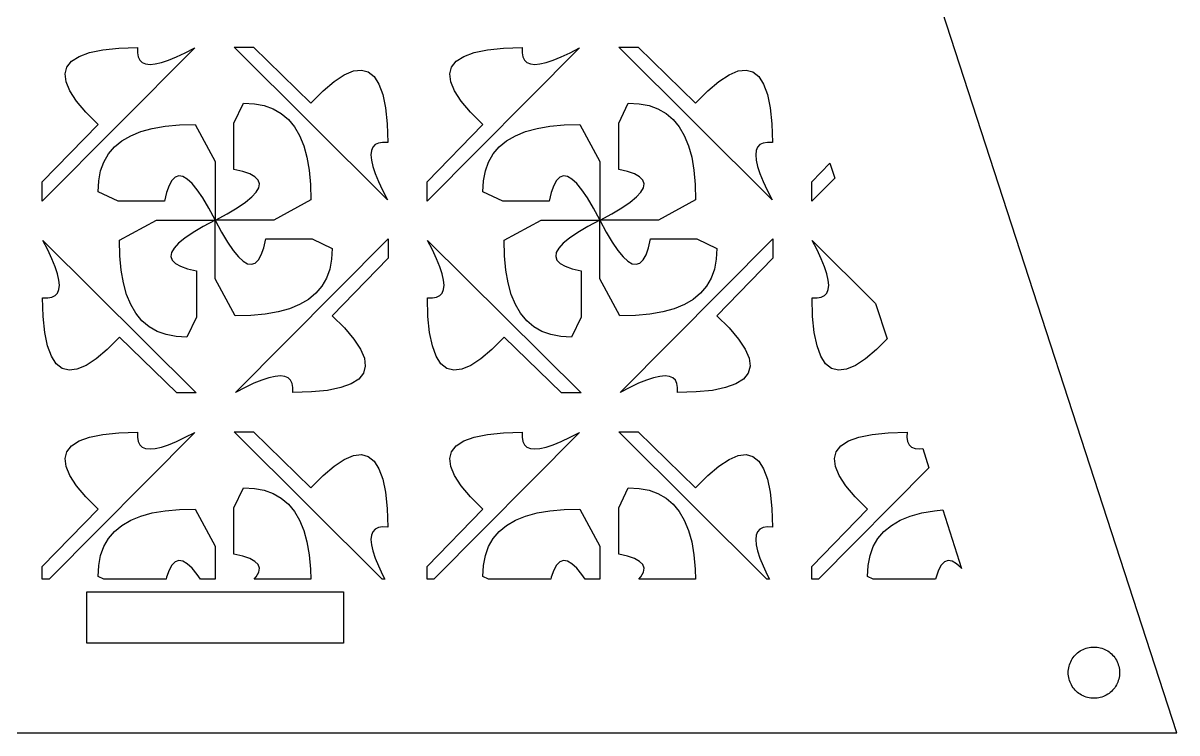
# Model space of a CAD drawing. Header units: metres. Extents: x -75 to 75, y 0 to 231.
# Drawn here: x -15 to 75, y 0 to 55.4 of the extents above; entities that cross this region are included whole.
import ezdxf

# ---------------------------------------------------------------- set-up
doc = ezdxf.new("R2010")
doc.units = ezdxf.units.M

msp = doc.modelspace()

# ---------------------------------------------------------------- linework, layer by layer
for p, q in [((75, 0), (0, 230.826)), ((-1.58386, 53.4459), (-13.4807, 41.4717)), ((-9.80026, 53.0655), (-8.77029, 53.2774)), ((-8.77029, 53.2774), (-7.51831, 53.407)), ((-7.51831, 53.407), (-6.04935, 53.455)), ((-6.04935, 53.455), (-6.06583, 53.0595)), ((-2.3291, 53.0568), (-1.58386, 53.4459)), ((1.47171, 53.4807), (2.98096, 53.4807)), ((13.4459, 41.5839), (1.47171, 53.4807)), ((2.98096, 53.4807), (7.46063, 49.1182)), ((28.4161, 53.4459), (16.5193, 41.4717)), ((20.1997, 53.0655), (21.2297, 53.2774)), ((21.2297, 53.2774), (22.4817, 53.407)), ((22.4817, 53.407), (23.9507, 53.455)), ((23.9507, 53.455), (23.9342, 53.0595)), ((27.6709, 53.0568), (28.4161, 53.4459)), ((31.4717, 53.4807), (32.981, 53.4807)), ((43.4459, 41.5839), (31.4717, 53.4807)), ((32.981, 53.4807), (37.4606, 49.1182)), ((-11.5636, 51.9376), (-11.1974, 52.3953)), ((-11.1974, 52.3953), (-10.6091, 52.7721)), ((-10.6091, 52.7721), (-9.80026, 53.0655)), ((-6.06583, 53.0595), (-6.01089, 52.7322)), ((-6.01089, 52.7322), (-5.88501, 52.4777)), ((-5.88501, 52.4777), (-5.68863, 52.2955)), ((-5.68863, 52.2955), (-5.42084, 52.187)), ((-4.67285, 52.1866), (-4.19357, 52.2955)), ((-4.19357, 52.2955), (-3.64288, 52.4768)), ((-3.64288, 52.4768), (-3.0217, 52.7304)), ((-3.0217, 52.7304), (-2.3291, 53.0568)), ((18.4364, 51.9376), (18.8026, 52.3953)), ((18.8026, 52.3953), (19.3909, 52.7721)), ((19.3909, 52.7721), (20.1997, 53.0655)), ((23.9342, 53.0595), (23.9891, 52.7322)), ((23.9891, 52.7322), (24.115, 52.4777)), ((24.115, 52.4777), (24.3114, 52.2955)), ((24.3114, 52.2955), (24.5792, 52.187)), ((25.3271, 52.1866), (25.8064, 52.2955)), ((25.8064, 52.2955), (26.3571, 52.4768)), ((26.3571, 52.4768), (26.9783, 52.7304)), ((26.9783, 52.7304), (27.6709, 53.0568)), ((-11.7087, 51.3988), (-11.5636, 51.9376)), ((-11.6331, 50.7758), (-11.7087, 51.3988)), ((-5.42084, 52.187), (-5.08209, 52.15)), ((-5.08209, 52.15), (-4.67285, 52.1866)), ((9.28482, 50.8192), (10.0713, 51.337)), ((10.0713, 51.337), (10.7758, 51.6331)), ((10.7758, 51.6331), (11.3988, 51.7087)), ((11.3988, 51.7087), (11.938, 51.5631)), ((11.938, 51.5631), (12.3953, 51.1974)), ((18.2913, 51.3988), (18.4364, 51.9376)), ((18.3669, 50.7758), (18.2913, 51.3988)), ((24.5792, 52.187), (24.9179, 52.15)), ((24.9179, 52.15), (25.3271, 52.1866)), ((39.2848, 50.8192), (40.0713, 51.337)), ((40.0713, 51.337), (40.7758, 51.6331)), ((40.7758, 51.6331), (41.3988, 51.7087)), ((41.3988, 51.7087), (41.938, 51.5631)), ((41.938, 51.5631), (42.3953, 51.1974)), ((-11.337, 50.0713), (-11.6331, 50.7758)), ((8.41507, 50.0804), (9.28482, 50.8192)), ((12.3953, 51.1974), (12.7721, 50.6091)), ((12.7721, 50.6091), (13.0655, 49.8003)), ((18.663, 50.0713), (18.3669, 50.7758)), ((38.4151, 50.0804), (39.2848, 50.8192)), ((42.3953, 51.1974), (42.7721, 50.6091)), ((42.7721, 50.6091), (43.0655, 49.8003)), ((-10.8192, 49.2848), (-11.337, 50.0713)), ((7.46063, 49.1182), (8.41507, 50.0804)), ((13.0655, 49.8003), (13.2774, 48.7703)), ((19.1808, 49.2848), (18.663, 50.0713)), ((37.4606, 49.1182), (38.4151, 50.0804)), ((43.0655, 49.8003), (43.2774, 48.7703)), ((-10.0804, 48.4151), (-10.8192, 49.2848)), ((1.46713, 47.5645), (2.20551, 49.1191)), ((2.20551, 49.1191), (3.05511, 49.0784)), ((3.05511, 49.0784), (3.83148, 48.931)), ((3.83148, 48.931), (4.5314, 48.6765)), ((4.5314, 48.6765), (5.15762, 48.3148)), ((13.2774, 48.7703), (13.407, 47.5183)), ((19.9196, 48.4151), (19.1808, 49.2848)), ((31.4671, 47.5645), (32.2055, 49.1191)), ((32.2055, 49.1191), (33.0551, 49.0784)), ((33.0551, 49.0784), (33.8315, 48.931)), ((33.8315, 48.931), (34.5314, 48.6765)), ((34.5314, 48.6765), (35.1576, 48.3148)), ((43.2774, 48.7703), (43.407, 47.5183)), ((-9.11819, 47.4606), (-10.0804, 48.4151)), ((5.15762, 48.3148), (5.70786, 47.8465)), ((5.70786, 47.8465), (6.18301, 47.2707)), ((20.8818, 47.4606), (19.9196, 48.4151)), ((35.1576, 48.3148), (35.7079, 47.8465)), ((35.7079, 47.8465), (36.183, 47.2707)), ((-13.4807, 42.981), (-9.11819, 47.4606)), ((-6.58813, 46.5831), (-5.79803, 46.9086)), ((-5.79803, 46.9086), (-4.90128, 47.1585)), ((-4.90128, 47.1585), (-3.8974, 47.3334)), ((-3.8974, 47.3334), (-2.78549, 47.4332)), ((-2.78549, 47.4332), (-1.56921, 47.4574)), ((-1.56921, 47.4574), (-0.0032, 44.579)), ((1.46713, 43.9455), (1.46713, 47.5645)), ((6.18301, 47.2707), (6.5831, 46.5881)), ((13.407, 47.5183), (13.455, 46.0493)), ((16.5193, 42.981), (20.8818, 47.4606)), ((23.4119, 46.5831), (24.202, 46.9086)), ((24.202, 46.9086), (25.0987, 47.1585)), ((25.0987, 47.1585), (26.1026, 47.3334)), ((26.1026, 47.3334), (27.2145, 47.4332)), ((27.2145, 47.4332), (28.4308, 47.4574)), ((28.4308, 47.4574), (29.9968, 44.579)), ((31.4671, 43.9455), (31.4671, 47.5645)), ((36.183, 47.2707), (36.5831, 46.5881)), ((43.407, 47.5183), (43.455, 46.0493)), ((-7.84698, 45.7074), (-7.27112, 46.1826)), ((-7.27112, 46.1826), (-6.58813, 46.5831)), ((6.5831, 46.5881), (6.90857, 45.798)), ((12.7322, 46.0109), (12.4777, 45.885)), ((13.0595, 46.0658), (12.7322, 46.0109)), ((13.455, 46.0493), (13.0595, 46.0658)), ((22.153, 45.7074), (22.7289, 46.1826)), ((22.7289, 46.1826), (23.4119, 46.5831)), ((36.5831, 46.5881), (36.9086, 45.798)), ((42.7322, 46.0109), (42.4777, 45.885)), ((43.0595, 46.0658), (42.7322, 46.0109)), ((43.455, 46.0493), (43.0595, 46.0658)), ((-8.67645, 44.5314), (-8.31528, 45.1572)), ((-8.31528, 45.1572), (-7.84698, 45.7074)), ((6.90857, 45.798), (7.15851, 44.9013)), ((12.187, 45.4208), (12.15, 45.0821)), ((12.15, 45.0821), (12.1866, 44.6729)), ((12.2955, 45.6886), (12.187, 45.4208)), ((12.4777, 45.885), (12.2955, 45.6886)), ((21.3235, 44.5314), (21.6847, 45.1572)), ((21.6847, 45.1572), (22.153, 45.7074)), ((36.9086, 45.798), (37.1585, 44.9013)), ((42.187, 45.4208), (42.15, 45.0821)), ((42.15, 45.0821), (42.1866, 44.6729)), ((42.2955, 45.6886), (42.187, 45.4208)), ((42.4777, 45.885), (42.2955, 45.6886)), ((-8.93097, 43.8315), (-8.67645, 44.5314)), ((-0.0032, 44.579), (-0.0032, 40.0124)), ((7.15851, 44.9013), (7.33337, 43.8974)), ((12.1866, 44.6729), (12.2955, 44.1936)), ((12.2955, 44.1936), (12.4768, 43.6429)), ((21.069, 43.8315), (21.3235, 44.5314)), ((29.9968, 44.579), (29.9968, 40.0124)), ((37.1585, 44.9013), (37.3334, 43.8974)), ((42.1866, 44.6729), (42.2955, 44.1936)), ((42.2955, 44.1936), (42.4768, 43.6429)), ((46.5193, 42.981), (47.9423, 44.4422)), ((47.9423, 44.4422), (48.3189, 43.283)), ((-9.07837, 43.0551), (-8.93097, 43.8315)), ((-3.12607, 43.3458), (-3.37784, 43.0972)), ((-2.84225, 43.4465), (-3.12607, 43.3458)), ((-2.52777, 43.3984), (-2.84225, 43.4465)), ((-2.18262, 43.2016), (-2.52777, 43.3984)), ((-1.80725, 42.8574), (-2.18262, 43.2016)), ((2.15652, 43.7875), (1.46713, 43.9455)), ((2.70081, 43.5985), (2.15652, 43.7875)), ((3.09723, 43.3778), (2.70081, 43.5985)), ((3.34579, 43.1261), (3.09723, 43.3778)), ((7.33337, 43.8974), (7.43317, 42.7855)), ((12.4768, 43.6429), (12.7304, 43.0217)), ((20.9216, 43.0551), (21.069, 43.8315)), ((26.8739, 43.3458), (26.6222, 43.0972)), ((27.1577, 43.4465), (26.8739, 43.3458)), ((27.4722, 43.3984), (27.1577, 43.4465)), ((27.8174, 43.2016), (27.4722, 43.3984)), ((28.1927, 42.8574), (27.8174, 43.2016)), ((32.1565, 43.7875), (31.4671, 43.9455)), ((32.7008, 43.5985), (32.1565, 43.7875)), ((33.0972, 43.3778), (32.7008, 43.5985)), ((33.3458, 43.1261), (33.0972, 43.3778)), ((37.3334, 43.8974), (37.4332, 42.7855)), ((42.4768, 43.6429), (42.7304, 43.0217)), ((48.3189, 43.283), (46.5193, 41.4717)), ((-13.4807, 41.4717), (-13.4807, 42.981)), ((-9.11911, 42.2055), (-9.07837, 43.0551)), ((-3.59848, 42.7008), (-3.78754, 42.1565)), ((-3.37784, 43.0972), (-3.59848, 42.7008)), ((-1.40121, 42.3648), (-1.80725, 42.8574)), ((-0.96405, 41.7249), (-1.40121, 42.3648)), ((3.2016, 42.1826), (3.39844, 42.5278)), ((3.4465, 42.8423), (3.34579, 43.1261)), ((3.39844, 42.5278), (3.4465, 42.8423)), ((7.43317, 42.7855), (7.45743, 41.5692)), ((12.7304, 43.0217), (13.0568, 42.3291)), ((13.0568, 42.3291), (13.4459, 41.5839)), ((16.5193, 41.4717), (16.5193, 42.981)), ((20.8809, 42.2055), (20.9216, 43.0551)), ((26.4015, 42.7008), (26.2125, 42.1565)), ((26.6222, 43.0972), (26.4015, 42.7008)), ((28.5988, 42.3648), (28.1927, 42.8574)), ((29.0359, 41.7249), (28.5988, 42.3648)), ((33.2016, 42.1826), (33.3984, 42.5278)), ((33.4465, 42.8423), (33.3458, 43.1261)), ((33.3984, 42.5278), (33.4465, 42.8423)), ((37.4332, 42.7855), (37.4574, 41.5692)), ((42.7304, 43.0217), (43.0568, 42.3291)), ((43.0568, 42.3291), (43.4459, 41.5839)), ((46.5193, 41.4717), (46.5193, 42.981)), ((-7.56409, 41.4671), (-9.11911, 42.2055)), ((-3.94547, 41.4671), (-7.56409, 41.4671)), ((-3.78754, 42.1565), (-3.94547, 41.4671)), ((-0.49576, 40.937), (-0.96405, 41.7249)), ((1.72485, 40.9641), (2.36481, 41.4012)), ((2.36481, 41.4012), (2.85736, 41.8073)), ((2.85736, 41.8073), (3.2016, 42.1826)), ((7.45743, 41.5692), (4.57901, 40.0032)), ((22.4359, 41.4671), (20.8809, 42.2055)), ((26.0545, 41.4671), (22.4359, 41.4671)), ((26.2125, 42.1565), (26.0545, 41.4671)), ((29.5042, 40.937), (29.0359, 41.7249)), ((31.7249, 40.9641), (32.3648, 41.4012)), ((32.3648, 41.4012), (32.8574, 41.8073)), ((32.8574, 41.8073), (33.2016, 42.1826)), ((37.4574, 41.5692), (34.579, 40.0032)), ((-0.0032, 40.0124), (-0.49576, 40.937)), ((0.01236, 40.0032), (0.93704, 40.4958)), ((0.93704, 40.4958), (1.72485, 40.9641)), ((29.9968, 40.0124), (29.5042, 40.937)), ((30.0124, 40.0032), (30.937, 40.4958)), ((30.937, 40.4958), (31.7249, 40.9641)), ((-7.45743, 38.4308), (-4.57901, 39.9968)), ((-4.57901, 39.9968), (-0.01236, 39.9968)), ((-0.01236, 39.9968), (-0.93704, 39.5042)), ((0.0032, 35.421), (0.0032, 39.9876)), ((0.0032, 39.9876), (0.49576, 39.063)), ((4.57901, 40.0032), (0.01236, 40.0032)), ((22.5426, 38.4308), (25.421, 39.9968)), ((25.421, 39.9968), (29.9876, 39.9968)), ((29.9876, 39.9968), (29.063, 39.5042)), ((30.0032, 35.421), (30.0032, 39.9876)), ((30.0032, 39.9876), (30.4958, 39.063)), ((34.579, 40.0032), (30.0124, 40.0032)), ((-1.72485, 39.0359), (-2.36481, 38.5988)), ((-0.93704, 39.5042), (-1.72485, 39.0359)), ((0.49576, 39.063), (0.96405, 38.2751)), ((28.2751, 39.0359), (27.6352, 38.5988)), ((29.063, 39.5042), (28.2751, 39.0359)), ((30.4958, 39.063), (30.9641, 38.2751)), ((-13.0568, 37.6709), (-13.4459, 38.4161)), ((-13.4459, 38.4161), (-1.47171, 26.5193)), ((-7.43317, 37.2145), (-7.45743, 38.4308)), ((-3.2016, 37.8174), (-3.39844, 37.4722)), ((-2.85736, 38.1927), (-3.2016, 37.8174)), ((-2.36481, 38.5988), (-2.85736, 38.1927)), ((0.96405, 38.2751), (1.40121, 37.6352)), ((1.58386, 26.5541), (13.4807, 38.5283)), ((3.59848, 37.2992), (3.78754, 37.8435)), ((3.78754, 37.8435), (3.94547, 38.5329)), ((3.94547, 38.5329), (7.56409, 38.5329)), ((7.56409, 38.5329), (9.11911, 37.7945)), ((9.11911, 37.7945), (9.07837, 36.9449)), ((13.4807, 38.5283), (13.4807, 37.019)), ((16.9432, 37.6709), (16.5541, 38.4161)), ((16.5541, 38.4161), (28.5283, 26.5193)), ((22.5668, 37.2145), (22.5426, 38.4308)), ((26.7984, 37.8174), (26.6016, 37.4722)), ((27.1426, 38.1927), (26.7984, 37.8174)), ((27.6352, 38.5988), (27.1426, 38.1927)), ((30.9641, 38.2751), (31.4012, 37.6352)), ((31.5839, 26.5541), (43.4807, 38.5283)), ((33.5985, 37.2992), (33.7875, 37.8435)), ((33.7875, 37.8435), (33.9455, 38.5329)), ((33.9455, 38.5329), (37.5641, 38.5329)), ((37.5641, 38.5329), (39.1191, 37.7945)), ((39.1191, 37.7945), (39.0784, 36.9449)), ((43.4807, 38.5283), (43.4807, 37.019)), ((46.9432, 37.6709), (46.5541, 38.4161)), ((46.5541, 38.4161), (51.4955, 33.5067)), ((-12.7304, 36.9783), (-13.0568, 37.6709)), ((-12.4768, 36.3571), (-12.7304, 36.9783)), ((-7.33337, 36.1026), (-7.43317, 37.2145)), ((-3.39844, 37.4722), (-3.4465, 37.1577)), ((-3.4465, 37.1577), (-3.34579, 36.8739)), ((1.40121, 37.6352), (1.80725, 37.1426)), ((1.80725, 37.1426), (2.18262, 36.7984)), ((3.12607, 36.6542), (3.37784, 36.9028)), ((3.37784, 36.9028), (3.59848, 37.2992)), ((9.07837, 36.9449), (8.93097, 36.1685)), ((13.4807, 37.019), (9.11819, 32.5394)), ((17.2696, 36.9783), (16.9432, 37.6709)), ((17.5232, 36.3571), (17.2696, 36.9783)), ((22.6666, 36.1026), (22.5668, 37.2145)), ((26.6016, 37.4722), (26.5535, 37.1577)), ((26.5535, 37.1577), (26.6542, 36.8739)), ((31.4012, 37.6352), (31.8073, 37.1426)), ((31.8073, 37.1426), (32.1826, 36.7984)), ((33.1261, 36.6542), (33.3778, 36.9028)), ((33.3778, 36.9028), (33.5985, 37.2992)), ((39.0784, 36.9449), (38.931, 36.1685)), ((43.4807, 37.019), (39.1182, 32.5394)), ((47.2696, 36.9783), (46.9432, 37.6709)), ((47.5232, 36.3571), (47.2696, 36.9783)), ((-12.2955, 35.8064), (-12.4768, 36.3571)), ((-7.15851, 35.0987), (-7.33337, 36.1026)), ((-3.34579, 36.8739), (-3.09723, 36.6222)), ((-3.09723, 36.6222), (-2.70081, 36.4015)), ((-2.70081, 36.4015), (-2.15652, 36.2125)), ((-2.15652, 36.2125), (-1.46713, 36.0545)), ((-1.46713, 36.0545), (-1.46713, 32.4355)), ((2.18262, 36.7984), (2.52777, 36.6016)), ((2.52777, 36.6016), (2.84225, 36.5535)), ((2.84225, 36.5535), (3.12607, 36.6542)), ((8.93097, 36.1685), (8.67645, 35.4686)), ((17.7045, 35.8064), (17.5232, 36.3571)), ((22.8415, 35.0987), (22.6666, 36.1026)), ((26.6542, 36.8739), (26.9028, 36.6222)), ((26.9028, 36.6222), (27.2992, 36.4015)), ((27.2992, 36.4015), (27.8435, 36.2125)), ((27.8435, 36.2125), (28.5329, 36.0545)), ((28.5329, 36.0545), (28.5329, 32.4355)), ((32.1826, 36.7984), (32.5278, 36.6016)), ((32.5278, 36.6016), (32.8423, 36.5535)), ((32.8423, 36.5535), (33.1261, 36.6542)), ((38.931, 36.1685), (38.6765, 35.4686)), ((47.7045, 35.8064), (47.5232, 36.3571)), ((-12.1866, 35.3271), (-12.2955, 35.8064)), ((-12.15, 34.9179), (-12.1866, 35.3271)), ((-6.90857, 34.202), (-7.15851, 35.0987)), ((1.56921, 32.5426), (0.0032, 35.421)), ((8.67645, 35.4686), (8.31482, 34.8424)), ((17.8134, 35.3271), (17.7045, 35.8064)), ((17.85, 34.9179), (17.8134, 35.3271)), ((23.0914, 34.202), (22.8415, 35.0987)), ((31.5692, 32.5426), (30.0032, 35.421)), ((38.6765, 35.4686), (38.3148, 34.8424)), ((47.8134, 35.3271), (47.7045, 35.8064)), ((47.85, 34.9179), (47.8134, 35.3271)), ((-12.4777, 34.115), (-12.2955, 34.3114)), ((-12.2955, 34.3114), (-12.187, 34.5792)), ((-12.187, 34.5792), (-12.15, 34.9179)), ((-6.5831, 33.4119), (-6.90857, 34.202)), ((7.84653, 34.2921), (7.27112, 33.8174)), ((8.31482, 34.8424), (7.84653, 34.2921)), ((17.5223, 34.115), (17.7045, 34.3114)), ((17.7045, 34.3114), (17.813, 34.5792)), ((17.813, 34.5792), (17.85, 34.9179)), ((23.4169, 33.4119), (23.0914, 34.202)), ((37.8465, 34.2921), (37.2711, 33.8174)), ((38.3148, 34.8424), (37.8465, 34.2921)), ((47.5223, 34.115), (47.7045, 34.3114)), ((47.7045, 34.3114), (47.813, 34.5792)), ((47.813, 34.5792), (47.85, 34.9179)), ((-13.407, 32.4817), (-13.455, 33.9507)), ((-13.455, 33.9507), (-13.0595, 33.9342)), ((-13.0595, 33.9342), (-12.7322, 33.9891)), ((-12.7322, 33.9891), (-12.4777, 34.115)), ((-6.18301, 32.7293), (-6.5831, 33.4119)), ((6.58813, 33.4169), (5.79803, 33.0914)), ((7.27112, 33.8174), (6.58813, 33.4169)), ((16.593, 32.4817), (16.545, 33.9507)), ((16.545, 33.9507), (16.9405, 33.9342)), ((16.9405, 33.9342), (17.2678, 33.9891)), ((17.2678, 33.9891), (17.5223, 34.115)), ((23.817, 32.7293), (23.4169, 33.4119)), ((36.5881, 33.4169), (35.798, 33.0914)), ((37.2711, 33.8174), (36.5881, 33.4169)), ((46.593, 32.4817), (46.545, 33.9507)), ((46.545, 33.9507), (46.9405, 33.9342)), ((46.9405, 33.9342), (47.2678, 33.9891)), ((47.2678, 33.9891), (47.5223, 34.115)), ((51.4955, 33.5067), (52.3955, 30.7367)), ((-13.2774, 31.2297), (-13.407, 32.4817)), ((-5.70786, 32.1535), (-6.18301, 32.7293)), ((-1.46713, 32.4355), (-2.20551, 30.8809)), ((2.78549, 32.5668), (1.56921, 32.5426)), ((3.8974, 32.6666), (2.78549, 32.5668)), ((4.90128, 32.8415), (3.8974, 32.6666)), ((5.79803, 33.0914), (4.90128, 32.8415)), ((9.11819, 32.5394), (10.0804, 31.5849)), ((16.7226, 31.2297), (16.593, 32.4817)), ((24.2921, 32.1535), (23.817, 32.7293)), ((28.5329, 32.4355), (27.7945, 30.8809)), ((32.7855, 32.5668), (31.5692, 32.5426)), ((33.8974, 32.6666), (32.7855, 32.5668)), ((34.9013, 32.8415), (33.8974, 32.6666)), ((35.798, 33.0914), (34.9013, 32.8415)), ((39.1182, 32.5394), (40.0804, 31.5849)), ((46.7226, 31.2297), (46.593, 32.4817)), ((-5.15762, 31.6852), (-5.70786, 32.1535)), ((-4.5314, 31.3235), (-5.15762, 31.6852)), ((10.0804, 31.5849), (10.8192, 30.7152)), ((24.8424, 31.6852), (24.2921, 32.1535)), ((25.4686, 31.3235), (24.8424, 31.6852)), ((40.0804, 31.5849), (40.8192, 30.7152)), ((-13.0655, 30.1997), (-13.2774, 31.2297)), ((-7.46063, 30.8818), (-8.41507, 29.9196)), ((-2.98096, 26.5193), (-7.46063, 30.8818)), ((-3.83148, 31.069), (-4.5314, 31.3235)), ((-3.05511, 30.9216), (-3.83148, 31.069)), ((-2.20551, 30.8809), (-3.05511, 30.9216)), ((10.8192, 30.7152), (11.337, 29.9287)), ((16.9345, 30.1997), (16.7226, 31.2297)), ((22.5394, 30.8818), (21.5849, 29.9196)), ((27.019, 26.5193), (22.5394, 30.8818)), ((26.1685, 31.069), (25.4686, 31.3235)), ((26.9449, 30.9216), (26.1685, 31.069)), ((27.7945, 30.8809), (26.9449, 30.9216)), ((40.8192, 30.7152), (41.337, 29.9287)), ((46.9345, 30.1997), (46.7226, 31.2297)), ((52.3955, 30.7367), (51.5849, 29.9196)), ((-12.7721, 29.3909), (-13.0655, 30.1997)), ((-8.41507, 29.9196), (-9.28482, 29.1808)), ((11.337, 29.9287), (11.6331, 29.2242)), ((17.2279, 29.3909), (16.9345, 30.1997)), ((21.5849, 29.9196), (20.7152, 29.1808)), ((41.337, 29.9287), (41.6331, 29.2242)), ((47.2279, 29.3909), (46.9345, 30.1997)), ((51.5849, 29.9196), (50.7152, 29.1808)), ((-12.3953, 28.8026), (-12.7721, 29.3909)), ((-11.938, 28.4369), (-12.3953, 28.8026)), ((-9.28482, 29.1808), (-10.0713, 28.663)), ((11.6331, 29.2242), (11.7087, 28.6012)), ((17.6047, 28.8026), (17.2279, 29.3909)), ((18.062, 28.4369), (17.6047, 28.8026)), ((20.7152, 29.1808), (19.9287, 28.663)), ((41.6331, 29.2242), (41.7087, 28.6012)), ((47.6047, 28.8026), (47.2279, 29.3909)), ((48.062, 28.4369), (47.6047, 28.8026)), ((50.7152, 29.1808), (49.9287, 28.663)), ((-11.3988, 28.2913), (-11.938, 28.4369)), ((-10.7758, 28.3669), (-11.3988, 28.2913)), ((-10.0713, 28.663), (-10.7758, 28.3669)), ((11.5636, 28.0624), (11.1974, 27.6047)), ((11.7087, 28.6012), (11.5636, 28.0624)), ((18.6012, 28.2913), (18.062, 28.4369)), ((19.2242, 28.3669), (18.6012, 28.2913)), ((19.9287, 28.663), (19.2242, 28.3669)), ((41.5636, 28.0624), (41.1974, 27.6047)), ((41.7087, 28.6012), (41.5636, 28.0624)), ((48.6012, 28.2913), (48.062, 28.4369)), ((49.2242, 28.3669), (48.6012, 28.2913)), ((49.9287, 28.663), (49.2242, 28.3669)), ((3.0217, 27.2696), (2.3291, 26.9432)), ((3.64288, 27.5232), (3.0217, 27.2696)), ((4.19357, 27.7045), (3.64288, 27.5232)), ((4.67285, 27.8134), (4.19357, 27.7045)), ((5.08209, 27.85), (4.67285, 27.8134)), ((5.42084, 27.813), (5.08209, 27.85)), ((5.68863, 27.7045), (5.42084, 27.813)), ((5.88501, 27.5223), (5.68863, 27.7045)), ((6.01089, 27.2678), (5.88501, 27.5223)), ((6.06583, 26.9405), (6.01089, 27.2678)), ((10.6091, 27.2279), (9.80026, 26.9345)), ((11.1974, 27.6047), (10.6091, 27.2279)), ((33.0217, 27.2696), (32.3291, 26.9432)), ((33.6429, 27.5232), (33.0217, 27.2696)), ((34.1936, 27.7045), (33.6429, 27.5232)), ((34.6729, 27.8134), (34.1936, 27.7045)), ((35.0821, 27.85), (34.6729, 27.8134)), ((35.4208, 27.813), (35.0821, 27.85)), ((35.6886, 27.7045), (35.4208, 27.813)), ((35.885, 27.5223), (35.6886, 27.7045)), ((36.0109, 27.2678), (35.885, 27.5223)), ((36.0658, 26.9405), (36.0109, 27.2678)), ((40.6091, 27.2279), (39.8003, 26.9345)), ((41.1974, 27.6047), (40.6091, 27.2279)), ((-1.47171, 26.5193), (-2.98096, 26.5193)), ((2.3291, 26.9432), (1.58386, 26.5541)), ((6.04935, 26.545), (6.06583, 26.9405)), ((7.51831, 26.593), (6.04935, 26.545)), ((8.77029, 26.7226), (7.51831, 26.593)), ((9.80026, 26.9345), (8.77029, 26.7226)), ((28.5283, 26.5193), (27.019, 26.5193)), ((32.3291, 26.9432), (31.5839, 26.5541)), ((36.0493, 26.545), (36.0658, 26.9405)), ((37.5183, 26.593), (36.0493, 26.545)), ((38.7703, 26.7226), (37.5183, 26.593)), ((39.8003, 26.9345), (38.7703, 26.7226)), ((-1.58386, 23.4459), (-12.9558, 12)), ((-8.77029, 23.2774), (-7.51831, 23.407)), ((-7.51831, 23.407), (-6.04935, 23.455)), ((-6.04935, 23.455), (-6.06583, 23.0595)), ((-2.3291, 23.0568), (-1.58386, 23.4459)), ((13.0271, 12), (1.47171, 23.4807)), ((1.47171, 23.4807), (2.98096, 23.4807)), ((2.98096, 23.4807), (7.46063, 19.1182)), ((28.4161, 23.4459), (17.0442, 12)), ((21.2297, 23.2774), (22.4817, 23.407)), ((22.4817, 23.407), (23.9507, 23.455)), ((23.9507, 23.455), (23.9342, 23.0595)), ((27.6709, 23.0568), (28.4161, 23.4459)), ((43.0271, 12), (31.4717, 23.4807)), ((31.4717, 23.4807), (32.981, 23.4807)), ((32.981, 23.4807), (37.4606, 19.1182)), ((51.2297, 23.2774), (52.4817, 23.407)), ((52.4817, 23.407), (53.9507, 23.455)), ((53.9507, 23.455), (53.9342, 23.0595)), ((-11.1974, 22.3953), (-10.6091, 22.7721)), ((-10.6091, 22.7721), (-9.80026, 23.0655)), ((-9.80026, 23.0655), (-8.77029, 23.2774)), ((-6.06583, 23.0595), (-6.01089, 22.7322)), ((-6.01089, 22.7322), (-5.88501, 22.4777)), ((-3.64288, 22.4768), (-3.0217, 22.7304)), ((-3.0217, 22.7304), (-2.3291, 23.0568)), ((18.8026, 22.3953), (19.3909, 22.7721)), ((19.3909, 22.7721), (20.1997, 23.0655)), ((20.1997, 23.0655), (21.2297, 23.2774)), ((23.9342, 23.0595), (23.9891, 22.7322)), ((23.9891, 22.7322), (24.115, 22.4777)), ((26.3571, 22.4768), (26.9783, 22.7304)), ((26.9783, 22.7304), (27.6709, 23.0568)), ((48.8026, 22.3953), (49.3909, 22.7721)), ((49.3909, 22.7721), (50.1997, 23.0655)), ((50.1997, 23.0655), (51.2297, 23.2774)), ((53.9342, 23.0595), (53.9891, 22.7322)), ((53.9891, 22.7322), (54.115, 22.4777)), ((-11.7087, 21.3988), (-11.5636, 21.9376)), ((-11.5636, 21.9376), (-11.1974, 22.3953)), ((-5.88501, 22.4777), (-5.68863, 22.2955)), ((-5.68863, 22.2955), (-5.42084, 22.187)), ((-5.42084, 22.187), (-5.08209, 22.15)), ((-5.08209, 22.15), (-4.67285, 22.1866)), ((-4.67285, 22.1866), (-4.19357, 22.2955)), ((-4.19357, 22.2955), (-3.64288, 22.4768)), ((10.0713, 21.337), (10.7758, 21.6331)), ((10.7758, 21.6331), (11.3988, 21.7087)), ((11.3988, 21.7087), (11.938, 21.5631)), ((18.2913, 21.3988), (18.4364, 21.9376)), ((18.4364, 21.9376), (18.8026, 22.3953)), ((24.115, 22.4777), (24.3114, 22.2955)), ((24.3114, 22.2955), (24.5792, 22.187)), ((24.5792, 22.187), (24.9179, 22.15)), ((24.9179, 22.15), (25.3271, 22.1866)), ((25.3271, 22.1866), (25.8064, 22.2955)), ((25.8064, 22.2955), (26.3571, 22.4768)), ((40.0713, 21.337), (40.7758, 21.6331)), ((40.7758, 21.6331), (41.3988, 21.7087)), ((41.3988, 21.7087), (41.938, 21.5631)), ((48.2913, 21.3988), (48.4364, 21.9376)), ((48.4364, 21.9376), (48.8026, 22.3953)), ((54.115, 22.4777), (54.3114, 22.2955)), ((54.3114, 22.2955), (54.5792, 22.187)), ((54.5792, 22.187), (54.9179, 22.15)), ((54.9179, 22.15), (55.1779, 22.1732)), ((55.1779, 22.1732), (55.6643, 20.6762)), ((-11.6331, 20.7758), (-11.7087, 21.3988)), ((-11.337, 20.0713), (-11.6331, 20.7758)), ((8.41507, 20.0804), (9.28482, 20.8192)), ((9.28482, 20.8192), (10.0713, 21.337)), ((11.938, 21.5631), (12.3953, 21.1974)), ((12.3953, 21.1974), (12.7721, 20.6091)), ((18.3669, 20.7758), (18.2913, 21.3988)), ((18.663, 20.0713), (18.3669, 20.7758)), ((38.4151, 20.0804), (39.2848, 20.8192)), ((39.2848, 20.8192), (40.0713, 21.337)), ((41.938, 21.5631), (42.3953, 21.1974)), ((42.3953, 21.1974), (42.7721, 20.6091)), ((48.3669, 20.7758), (48.2913, 21.3988)), ((48.663, 20.0713), (48.3669, 20.7758)), ((-10.8192, 19.2848), (-11.337, 20.0713)), ((7.46063, 19.1182), (8.41507, 20.0804)), ((12.7721, 20.6091), (13.0655, 19.8003)), ((13.0655, 19.8003), (13.2774, 18.7703)), ((19.1808, 19.2848), (18.663, 20.0713)), ((37.4606, 19.1182), (38.4151, 20.0804)), ((42.7721, 20.6091), (43.0655, 19.8003)), ((43.0655, 19.8003), (43.2774, 18.7703)), ((55.6643, 20.6762), (47.0442, 12)), ((49.1808, 19.2848), (48.663, 20.0713)), ((-10.0804, 18.4151), (-10.8192, 19.2848)), ((1.46713, 17.5645), (2.20551, 19.1191)), ((2.20551, 19.1191), (3.05511, 19.0784)), ((3.05511, 19.0784), (3.83148, 18.931)), ((3.83148, 18.931), (4.5314, 18.6765)), ((19.9196, 18.4151), (19.1808, 19.2848)), ((31.4671, 17.5645), (32.2055, 19.1191)), ((32.2055, 19.1191), (33.0551, 19.0784)), ((33.0551, 19.0784), (33.8315, 18.931)), ((33.8315, 18.931), (34.5314, 18.6765)), ((49.9196, 18.4151), (49.1808, 19.2848)), ((-9.11819, 17.4606), (-10.0804, 18.4151)), ((4.5314, 18.6765), (5.15762, 18.3148)), ((5.15762, 18.3148), (5.70786, 17.8465)), ((13.2774, 18.7703), (13.407, 17.5183)), ((20.8818, 17.4606), (19.9196, 18.4151)), ((34.5314, 18.6765), (35.1576, 18.3148)), ((35.1576, 18.3148), (35.7079, 17.8465)), ((43.2774, 18.7703), (43.407, 17.5183)), ((50.8818, 17.4606), (49.9196, 18.4151)), ((-13.4807, 12.981), (-9.11819, 17.4606)), ((-5.79803, 16.9086), (-4.90128, 17.1585)), ((-4.90128, 17.1585), (-3.8974, 17.3334)), ((-3.8974, 17.3334), (-2.78549, 17.4332)), ((-2.78549, 17.4332), (-1.56921, 17.4574)), ((-1.56921, 17.4574), (-0.0032, 14.579)), ((1.46713, 13.9455), (1.46713, 17.5645)), ((5.70786, 17.8465), (6.18301, 17.2707)), ((6.18301, 17.2707), (6.5831, 16.5881)), ((13.407, 17.5183), (13.455, 16.0493)), ((16.5193, 12.981), (20.8818, 17.4606)), ((24.202, 16.9086), (25.0987, 17.1585)), ((25.0987, 17.1585), (26.1026, 17.3334)), ((26.1026, 17.3334), (27.2145, 17.4332)), ((27.2145, 17.4332), (28.4308, 17.4574)), ((28.4308, 17.4574), (29.9968, 14.579)), ((31.4671, 13.9455), (31.4671, 17.5645)), ((35.7079, 17.8465), (36.183, 17.2707)), ((36.183, 17.2707), (36.5831, 16.5881)), ((43.407, 17.5183), (43.455, 16.0493)), ((46.5193, 12.981), (50.8818, 17.4606)), ((54.202, 16.9086), (55.0987, 17.1585)), ((55.0987, 17.1585), (56.1026, 17.3334)), ((56.1026, 17.3334), (56.7321, 17.3899)), ((56.7321, 17.3899), (58.2127, 12.8331)), ((-7.27112, 16.1826), (-6.58813, 16.5831)), ((-6.58813, 16.5831), (-5.79803, 16.9086)), ((6.5831, 16.5881), (6.90857, 15.798)), ((22.7289, 16.1826), (23.4119, 16.5831)), ((23.4119, 16.5831), (24.202, 16.9086)), ((36.5831, 16.5881), (36.9086, 15.798)), ((52.7289, 16.1826), (53.4119, 16.5831)), ((53.4119, 16.5831), (54.202, 16.9086)), ((-8.31528, 15.1572), (-7.84698, 15.7074)), ((-7.84698, 15.7074), (-7.27112, 16.1826)), ((6.90857, 15.798), (7.15851, 14.9013)), ((12.187, 15.4208), (12.15, 15.0821)), ((12.2955, 15.6886), (12.187, 15.4208)), ((12.4777, 15.885), (12.2955, 15.6886)), ((12.7322, 16.0109), (12.4777, 15.885)), ((13.0595, 16.0658), (12.7322, 16.0109)), ((13.455, 16.0493), (13.0595, 16.0658)), ((21.6847, 15.1572), (22.153, 15.7074)), ((22.153, 15.7074), (22.7289, 16.1826)), ((36.9086, 15.798), (37.1585, 14.9013)), ((42.187, 15.4208), (42.15, 15.0821)), ((42.2955, 15.6886), (42.187, 15.4208)), ((42.4777, 15.885), (42.2955, 15.6886)), ((42.7322, 16.0109), (42.4777, 15.885)), ((43.0595, 16.0658), (42.7322, 16.0109)), ((43.455, 16.0493), (43.0595, 16.0658)), ((51.6847, 15.1572), (52.153, 15.7074)), ((52.153, 15.7074), (52.7289, 16.1826)), ((-8.93097, 13.8315), (-8.67645, 14.5314)), ((-8.67645, 14.5314), (-8.31528, 15.1572)), ((-0.0032, 14.579), (-0.0032, 12)), ((7.15851, 14.9013), (7.33337, 13.8974)), ((12.15, 15.0821), (12.1866, 14.6729)), ((12.1866, 14.6729), (12.2955, 14.1936)), ((21.069, 13.8315), (21.3235, 14.5314)), ((21.3235, 14.5314), (21.6847, 15.1572)), ((29.9968, 14.579), (29.9968, 12)), ((37.1585, 14.9013), (37.3334, 13.8974)), ((42.15, 15.0821), (42.1866, 14.6729)), ((42.1866, 14.6729), (42.2955, 14.1936)), ((51.069, 13.8315), (51.3235, 14.5314)), ((51.3235, 14.5314), (51.6847, 15.1572)), ((-9.07837, 13.0551), (-8.93097, 13.8315)), ((2.15652, 13.7875), (1.46713, 13.9455)), ((2.70081, 13.5985), (2.15652, 13.7875)), ((3.09723, 13.3778), (2.70081, 13.5985)), ((7.33337, 13.8974), (7.43317, 12.7855)), ((12.2955, 14.1936), (12.4768, 13.6429)), ((12.4768, 13.6429), (12.7304, 13.0217)), ((20.9216, 13.0551), (21.069, 13.8315)), ((32.1565, 13.7875), (31.4671, 13.9455)), ((32.7008, 13.5985), (32.1565, 13.7875)), ((33.0972, 13.3778), (32.7008, 13.5985)), ((37.3334, 13.8974), (37.4332, 12.7855)), ((42.2955, 14.1936), (42.4768, 13.6429)), ((42.4768, 13.6429), (42.7304, 13.0217)), ((50.9216, 13.0551), (51.069, 13.8315)), ((-13.4807, 12), (-13.4807, 12.981)), ((-9.11911, 12.2055), (-9.07837, 13.0551)), ((-3.59848, 12.7008), (-3.78754, 12.1565)), ((-3.37784, 13.0972), (-3.59848, 12.7008)), ((-3.12607, 13.3458), (-3.37784, 13.0972)), ((-2.84225, 13.4465), (-3.12607, 13.3458)), ((-2.52777, 13.3984), (-2.84225, 13.4465)), ((-2.18262, 13.2016), (-2.52777, 13.3984)), ((-1.80725, 12.8574), (-2.18262, 13.2016)), ((-1.40121, 12.3648), (-1.80725, 12.8574)), ((3.34579, 13.1261), (3.09723, 13.3778)), ((3.4465, 12.8423), (3.34579, 13.1261)), ((3.39844, 12.5278), (3.4465, 12.8423)), ((7.43317, 12.7855), (7.44884, 12)), ((12.7304, 13.0217), (13.0568, 12.3291)), ((16.5193, 12), (16.5193, 12.981)), ((20.8809, 12.2055), (20.9216, 13.0551)), ((26.4015, 12.7008), (26.2125, 12.1565)), ((26.6222, 13.0972), (26.4015, 12.7008)), ((26.8739, 13.3458), (26.6222, 13.0972)), ((27.1577, 13.4465), (26.8739, 13.3458)), ((27.4722, 13.3984), (27.1577, 13.4465)), ((27.8174, 13.2016), (27.4722, 13.3984)), ((28.1927, 12.8574), (27.8174, 13.2016)), ((28.5988, 12.3648), (28.1927, 12.8574)), ((33.3458, 13.1261), (33.0972, 13.3778)), ((33.4465, 12.8423), (33.3458, 13.1261)), ((33.3984, 12.5278), (33.4465, 12.8423)), ((37.4332, 12.7855), (37.4488, 12)), ((42.7304, 13.0217), (43.0568, 12.3291)), ((46.5193, 12), (46.5193, 12.981)), ((50.8809, 12.2055), (50.9216, 13.0551)), ((56.4015, 12.7008), (56.2125, 12.1565)), ((56.6222, 13.0972), (56.4015, 12.7008)), ((56.8739, 13.3458), (56.6222, 13.0972)), ((57.1577, 13.4465), (56.8739, 13.3458)), ((57.4722, 13.3984), (57.1577, 13.4465)), ((57.8174, 13.2016), (57.4722, 13.3984)), ((58.1927, 12.8574), (57.8174, 13.2016)), ((58.2127, 12.8331), (58.1927, 12.8574)), ((-12.9558, 12), (-13.4807, 12)), ((-8.68631, 12), (-9.11911, 12.2055)), ((-3.82339, 12), (-8.68631, 12)), ((-3.78754, 12.1565), (-3.82339, 12)), ((-1.15201, 12), (-1.40121, 12.3648)), ((-0.0032, 12), (-1.15201, 12)), ((3.03412, 12), (3.2016, 12.1826)), ((7.44884, 12), (3.03412, 12)), ((3.2016, 12.1826), (3.39844, 12.5278)), ((13.2286, 12), (13.0271, 12)), ((13.0568, 12.3291), (13.2286, 12)), ((17.0442, 12), (16.5193, 12)), ((21.3137, 12), (20.8809, 12.2055)), ((26.1766, 12), (21.3137, 12)), ((26.2125, 12.1565), (26.1766, 12)), ((28.848, 12), (28.5988, 12.3648)), ((29.9968, 12), (28.848, 12)), ((33.0341, 12), (33.2016, 12.1826)), ((37.4488, 12), (33.0341, 12)), ((33.2016, 12.1826), (33.3984, 12.5278)), ((43.2286, 12), (43.0271, 12)), ((43.0568, 12.3291), (43.2286, 12)), ((47.0442, 12), (46.5193, 12)), ((51.3137, 12), (50.8809, 12.2055)), ((56.1766, 12), (51.3137, 12)), ((56.2125, 12.1565), (56.1766, 12)), ((-10, 7), (-10, 11)), ((-10, 11), (10, 11)), ((10, 11), (10, 7)), ((10, 7), (-10, 7)), ((67.253, 6.2433), (67.3523, 6.32031)), ((67.3523, 6.32031), (67.4562, 6.39093)), ((67.4562, 6.39093), (67.5643, 6.4549)), ((67.5643, 6.4549), (67.6763, 6.51193)), ((67.6763, 6.51193), (67.7916, 6.56183)), ((67.7916, 6.56183), (67.9098, 6.60439)), ((67.9098, 6.60439), (68.0305, 6.63943)), ((68.0305, 6.63943), (68.1531, 6.66685)), ((68.1531, 6.66685), (68.2772, 6.68651)), ((68.2772, 6.68651), (68.4023, 6.69833)), ((68.4023, 6.69833), (68.5279, 6.70227)), ((68.5279, 6.70227), (68.6534, 6.69833)), ((68.6534, 6.69833), (68.7785, 6.68651)), ((68.7785, 6.68651), (68.9026, 6.66685)), ((68.9026, 6.66685), (69.0252, 6.63943)), ((69.0252, 6.63943), (69.1459, 6.60439)), ((69.1459, 6.60439), (69.2641, 6.56183)), ((69.2641, 6.56183), (69.3794, 6.51193)), ((69.3794, 6.51193), (69.4914, 6.4549)), ((69.4914, 6.4549), (69.5995, 6.39093)), ((69.5995, 6.39093), (69.7034, 6.32031)), ((69.7034, 6.32031), (69.8027, 6.2433)), ((66.6257, 5.32031), (66.6683, 5.43852)), ((66.6683, 5.43852), (66.7182, 5.55383)), ((66.7182, 5.55383), (66.7752, 5.66579)), ((66.7752, 5.66579), (66.8392, 5.77393)), ((66.8392, 5.77393), (66.9098, 5.87784)), ((66.9098, 5.87784), (66.9868, 5.97713)), ((66.9868, 5.97713), (67.0699, 6.07137)), ((67.0699, 6.07137), (67.1588, 6.16022)), ((67.1588, 6.16022), (67.253, 6.2433)), ((69.8027, 6.2433), (69.897, 6.16022)), ((69.897, 6.16022), (69.9858, 6.07137)), ((69.9858, 6.07137), (70.0689, 5.97713)), ((70.0689, 5.97713), (70.1459, 5.87784)), ((70.1459, 5.87784), (70.2165, 5.77393)), ((70.2165, 5.77393), (70.2805, 5.66579)), ((70.2805, 5.66579), (70.3375, 5.55383)), ((70.3375, 5.55383), (70.3874, 5.43852)), ((70.3874, 5.43852), (70.43, 5.32031)), ((66.5279, 4.70227), (66.5318, 4.82785)), ((66.5318, 4.57669), (66.5279, 4.70227)), ((66.5318, 4.82785), (66.5436, 4.95294)), ((66.5436, 4.45161), (66.5318, 4.57669)), ((66.5436, 4.95294), (66.5633, 5.07704)), ((66.5633, 5.07704), (66.5907, 5.19966)), ((66.5907, 5.19966), (66.6257, 5.32031)), ((70.43, 5.32031), (70.465, 5.19966)), ((70.465, 5.19966), (70.4924, 5.07704)), ((70.4924, 5.07704), (70.5121, 4.95294)), ((70.5121, 4.95294), (70.5239, 4.82785)), ((70.5239, 4.57669), (70.5121, 4.45161)), ((70.5239, 4.82785), (70.5279, 4.70227)), ((70.5279, 4.70227), (70.5239, 4.57669)), ((66.5633, 4.32751), (66.5436, 4.45161)), ((66.5907, 4.2049), (66.5633, 4.32751)), ((66.6257, 4.08424), (66.5907, 4.2049)), ((66.6683, 3.96602), (66.6257, 4.08424)), ((66.7182, 3.85072), (66.6683, 3.96602)), ((66.7752, 3.73877), (66.7182, 3.85072)), ((66.8392, 3.63062), (66.7752, 3.73877)), ((66.9098, 3.5267), (66.8392, 3.63062)), ((70.2165, 3.63062), (70.1459, 3.5267)), ((70.2805, 3.73877), (70.2165, 3.63062)), ((70.3375, 3.85072), (70.2805, 3.73877)), ((70.3874, 3.96602), (70.3375, 3.85072)), ((70.43, 4.08424), (70.3874, 3.96602)), ((70.465, 4.2049), (70.43, 4.08424)), ((70.4924, 4.32751), (70.465, 4.2049)), ((70.5121, 4.45161), (70.4924, 4.32751)), ((66.9868, 3.42743), (66.9098, 3.5267)), ((67.0699, 3.33318), (66.9868, 3.42743)), ((67.1588, 3.24434), (67.0699, 3.33318)), ((67.253, 3.16125), (67.1588, 3.24434)), ((67.3523, 3.08424), (67.253, 3.16125)), ((67.4562, 3.01363), (67.3523, 3.08424)), ((67.5643, 2.94966), (67.4562, 3.01363)), ((67.6763, 2.89262), (67.5643, 2.94966)), ((67.7916, 2.84273), (67.6763, 2.89262)), ((67.9098, 2.80016), (67.7916, 2.84273)), ((68.0305, 2.76511), (67.9098, 2.80016)), ((68.1531, 2.7377), (68.0305, 2.76511)), ((68.2772, 2.71805), (68.1531, 2.7377)), ((68.4023, 2.70622), (68.2772, 2.71805)), ((68.5279, 2.70227), (68.4023, 2.70622)), ((68.6534, 2.70622), (68.5279, 2.70227)), ((68.7785, 2.71805), (68.6534, 2.70622)), ((68.9026, 2.7377), (68.7785, 2.71805)), ((69.0252, 2.76511), (68.9026, 2.7377)), ((69.1459, 2.80016), (69.0252, 2.76511)), ((69.2641, 2.84273), (69.1459, 2.80016)), ((69.3794, 2.89262), (69.2641, 2.84273)), ((69.4914, 2.94966), (69.3794, 2.89262)), ((69.5995, 3.01363), (69.4914, 2.94966)), ((69.7034, 3.08424), (69.5995, 3.01363)), ((69.8027, 3.16125), (69.7034, 3.08424)), ((69.897, 3.24434), (69.8027, 3.16125)), ((69.9858, 3.33318), (69.897, 3.24434)), ((70.0689, 3.42743), (69.9858, 3.33318)), ((70.1459, 3.5267), (70.0689, 3.42743)), ((-75, 0), (75, 0))]:
    msp.add_line(p, q)

doc.saveas('drawing.dxf')
